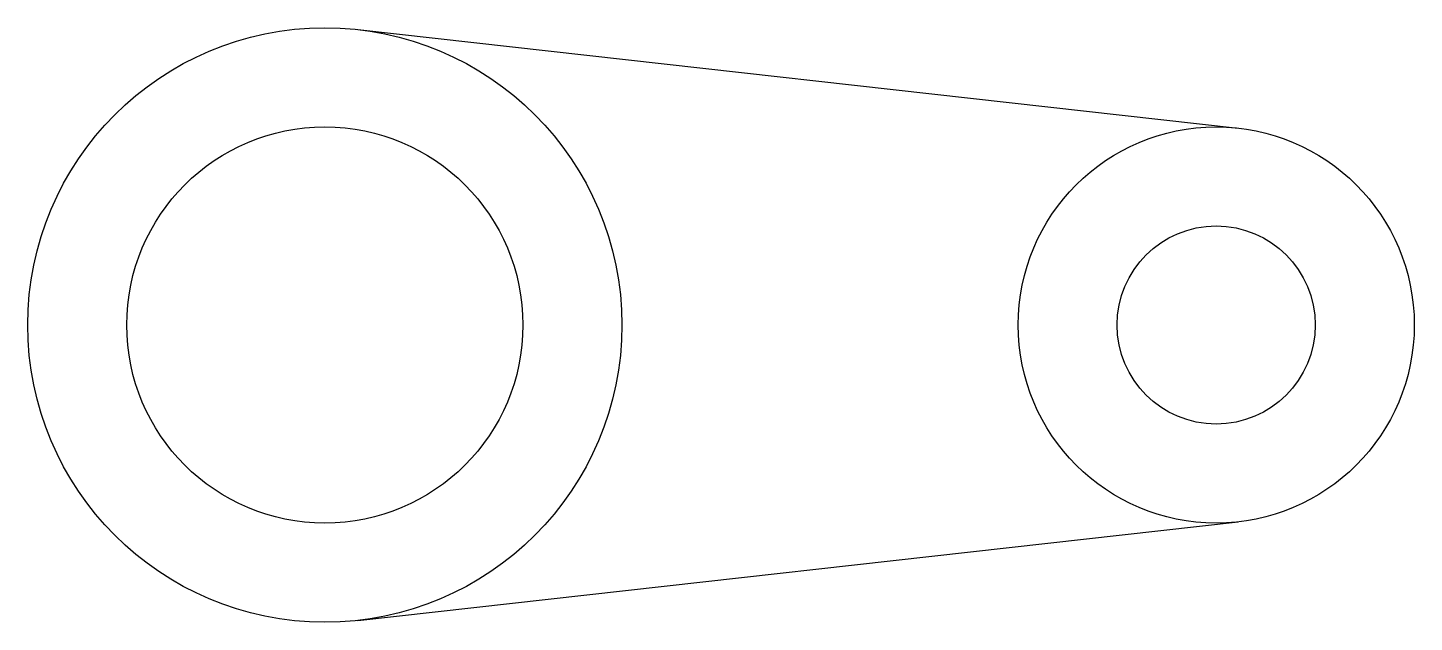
# Model space of a CAD drawing. Header units: inches. Extents: x -53 to 87, y -6 to 54.
import ezdxf

# ---------------------------------------------------------------- set-up
doc = ezdxf.new("R2010")
doc.units = ezdxf.units.IN
doc.header["$MEASUREMENT"] = 0

msp = doc.modelspace()

# ---------------------------------------------------------------- linework, layer by layer
for p, q in [((-19.57, 53.53), (69.32, 43.59)), ((-19.57, -6.1), (69.32, 3.84))]:
    msp.add_line(p, q)
for centre, radius in [((-22.9, 23.72), 30), ((-22.9, 23.72), 20), ((67.1, 23.72), 20), ((67.1, 23.72), 10)]:
    msp.add_circle(centre, radius)

doc.saveas('drawing.dxf')
